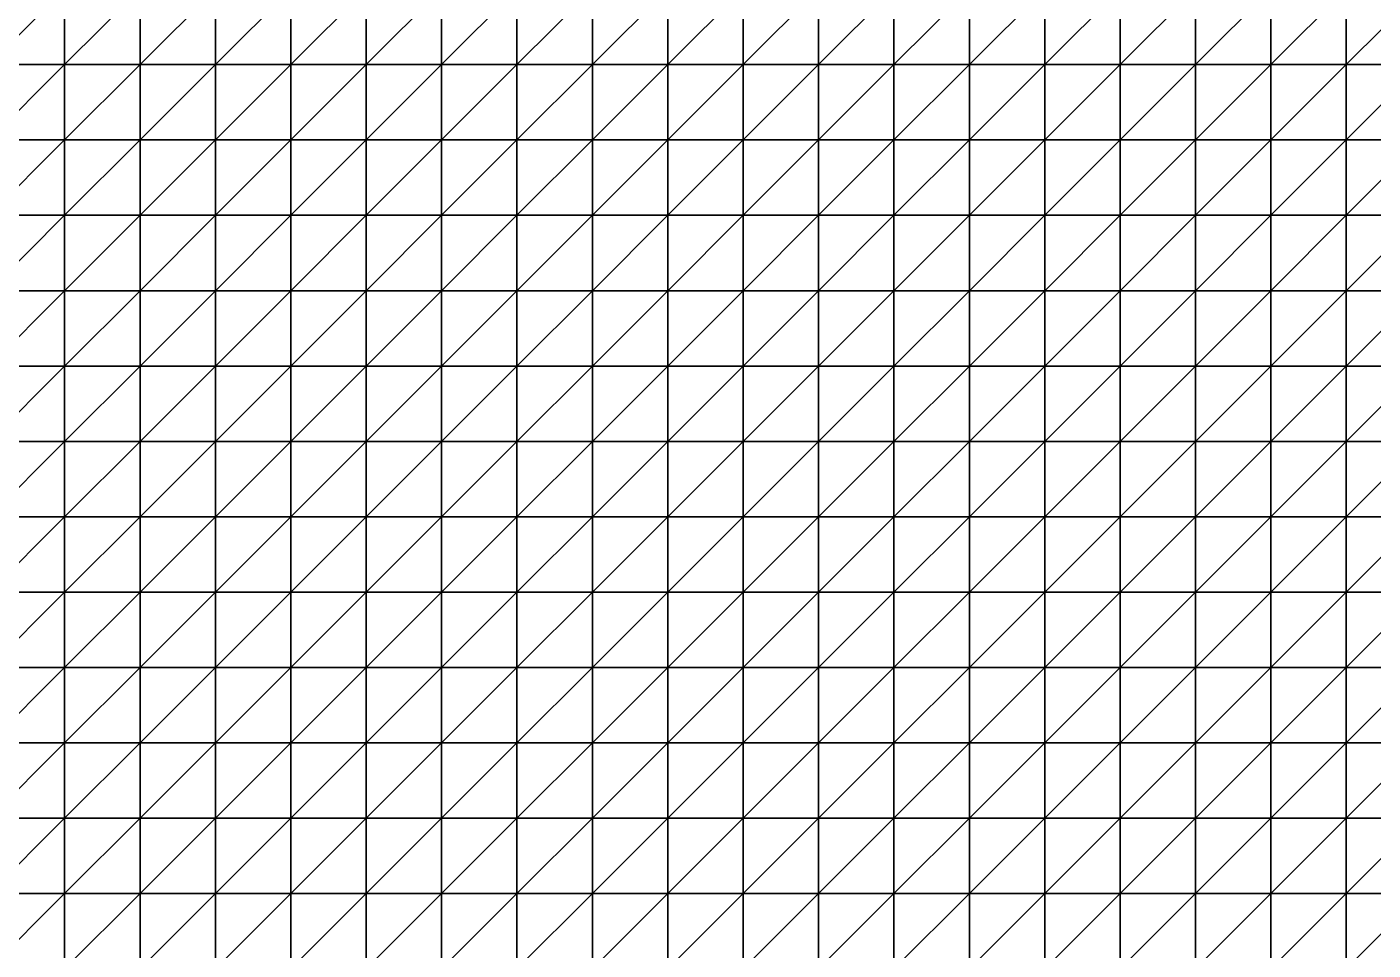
# Model space of a CAD drawing. Extents: x 504700 to 505400, y 9011750 to 9012250.
# Drawn here: x 505045 to 505223.5, y 9011872.5 to 9011995 of the extents above; entities that cross this region are included whole.
import ezdxf

# ---------------------------------------------------------------- set-up
doc = ezdxf.new("R2010")
doc.units = 0

msp = doc.modelspace()

# ---------------------------------------------------------------- linework, layer by layer
at = {"layer": 'PIT_FASE2'}
for points in [[(505040, 9011990, 180), (505050, 9011990, 180), (505050, 9012000, 180)], [(505040, 9011990, 180), (505050, 9012000, 180), (505040, 9012000, 180)], [(505050, 9011990, 180), (505060, 9011990, 180), (505060, 9012000, 180)], [(505050, 9011990, 180), (505060, 9012000, 180), (505050, 9012000, 180)], [(505060, 9011990, 180), (505070, 9011990, 180), (505070, 9012000, 180)], [(505060, 9011990, 180), (505070, 9012000, 180), (505060, 9012000, 180)], [(505070, 9011990, 180), (505080, 9011990, 180), (505080, 9012000, 180)], [(505070, 9011990, 180), (505080, 9012000, 180), (505070, 9012000, 180)], [(505080, 9011990, 180), (505090, 9011990, 180), (505090, 9012000, 180)], [(505080, 9011990, 180), (505090, 9012000, 180), (505080, 9012000, 180)], [(505090, 9011990, 180), (505100, 9011990, 180), (505100, 9012000, 180)], [(505090, 9011990, 180), (505100, 9012000, 180), (505090, 9012000, 180)], [(505100, 9011990, 180), (505110, 9011990, 180), (505110, 9012000, 180)], [(505100, 9011990, 180), (505110, 9012000, 180), (505100, 9012000, 180)], [(505110, 9011990, 180), (505120, 9011990, 180), (505120, 9012000, 180)], [(505110, 9011990, 180), (505120, 9012000, 180), (505110, 9012000, 180)], [(505120, 9011990, 180), (505130, 9011990, 180), (505130, 9012000, 180)], [(505120, 9011990, 180), (505130, 9012000, 180), (505120, 9012000, 180)], [(505130, 9011990, 180), (505140, 9011990, 180.55), (505140, 9012000, 180)], [(505130, 9011990, 180), (505140, 9012000, 180), (505130, 9012000, 180)], [(505140, 9011990, 180.55), (505150, 9011990, 190.5), (505150, 9012000, 190)], [(505140, 9011990, 180.55), (505150, 9012000, 190), (505140, 9012000, 180)], [(505150, 9011990, 190.5), (505160, 9011990, 200.45), (505160, 9012000, 200)], [(505150, 9011990, 190.5), (505160, 9012000, 200), (505150, 9012000, 190)], [(505160, 9011990, 200.45), (505170, 9011990, 210.42), (505170, 9012000, 210)], [(505160, 9011990, 200.45), (505170, 9012000, 210), (505160, 9012000, 200)], [(505170, 9011990, 210.42), (505180, 9011990, 220.38), (505180, 9012000, 220)], [(505170, 9011990, 210.42), (505180, 9012000, 220), (505170, 9012000, 210)], [(505180, 9011990, 220.38), (505190, 9011990, 230.36), (505190, 9012000, 230)], [(505180, 9011990, 220.38), (505190, 9012000, 230), (505180, 9012000, 220)], [(505190, 9011990, 230.36), (505200, 9011990, 240.33), (505200, 9012000, 240)], [(505190, 9011990, 230.36), (505200, 9012000, 240), (505190, 9012000, 230)], [(505200, 9011990, 240.33), (505210, 9011990, 250.31), (505210, 9012000, 250)], [(505200, 9011990, 240.33), (505210, 9012000, 250), (505200, 9012000, 240)], [(505210, 9011990, 250.31), (505220, 9011990, 260.29), (505220, 9012000, 260)], [(505210, 9011990, 250.31), (505220, 9012000, 260), (505210, 9012000, 250)], [(505220, 9011990, 260.29), (505230, 9011990, 270.28), (505230, 9012000, 270)], [(505220, 9011990, 260.29), (505230, 9012000, 270), (505220, 9012000, 260)], [(505040, 9011980, 180), (505050, 9011980, 180), (505050, 9011990, 180)], [(505040, 9011980, 180), (505050, 9011990, 180), (505040, 9011990, 180)], [(505050, 9011980, 180), (505060, 9011980, 180), (505060, 9011990, 180)], [(505050, 9011980, 180), (505060, 9011990, 180), (505050, 9011990, 180)], [(505060, 9011980, 180), (505070, 9011980, 180), (505070, 9011990, 180)], [(505060, 9011980, 180), (505070, 9011990, 180), (505060, 9011990, 180)], [(505070, 9011980, 180), (505080, 9011980, 180), (505080, 9011990, 180)], [(505070, 9011980, 180), (505080, 9011990, 180), (505070, 9011990, 180)], [(505080, 9011980, 180), (505090, 9011980, 180), (505090, 9011990, 180)], [(505080, 9011980, 180), (505090, 9011990, 180), (505080, 9011990, 180)], [(505090, 9011980, 180), (505100, 9011980, 180), (505100, 9011990, 180)], [(505090, 9011980, 180), (505100, 9011990, 180), (505090, 9011990, 180)], [(505100, 9011980, 180), (505110, 9011980, 180), (505110, 9011990, 180)], [(505100, 9011980, 180), (505110, 9011990, 180), (505100, 9011990, 180)], [(505110, 9011980, 180), (505120, 9011980, 180), (505120, 9011990, 180)], [(505110, 9011980, 180), (505120, 9011990, 180), (505110, 9011990, 180)], [(505120, 9011980, 180), (505130, 9011980, 180), (505130, 9011990, 180)], [(505120, 9011980, 180), (505130, 9011990, 180), (505120, 9011990, 180)], [(505130, 9011980, 180), (505140, 9011980, 182.19), (505140, 9011990, 180.55)], [(505130, 9011980, 180), (505140, 9011990, 180.55), (505130, 9011990, 180)], [(505140, 9011980, 182.19), (505150, 9011980, 191.98), (505150, 9011990, 190.5)], [(505140, 9011980, 182.19), (505150, 9011990, 190.5), (505140, 9011990, 180.55)], [(505150, 9011980, 191.98), (505160, 9011980, 201.8), (505160, 9011990, 200.45)], [(505150, 9011980, 191.98), (505160, 9011990, 200.45), (505150, 9011990, 190.5)], [(505160, 9011980, 201.8), (505170, 9011980, 211.66), (505170, 9011990, 210.42)], [(505160, 9011980, 201.8), (505170, 9011990, 210.42), (505160, 9011990, 200.45)], [(505170, 9011980, 211.66), (505180, 9011980, 221.53), (505180, 9011990, 220.38)], [(505170, 9011980, 211.66), (505180, 9011990, 220.38), (505170, 9011990, 210.42)], [(505180, 9011980, 221.53), (505190, 9011980, 231.42), (505190, 9011990, 230.36)], [(505180, 9011980, 221.53), (505190, 9011990, 230.36), (505180, 9011990, 220.38)], [(505190, 9011980, 231.42), (505200, 9011980, 241.33), (505200, 9011990, 240.33)], [(505190, 9011980, 231.42), (505200, 9011990, 240.33), (505190, 9011990, 230.36)], [(505200, 9011980, 241.33), (505210, 9011980, 251.25), (505210, 9011990, 250.31)], [(505200, 9011980, 241.33), (505210, 9011990, 250.31), (505200, 9011990, 240.33)], [(505210, 9011980, 251.25), (505220, 9011980, 261.17), (505220, 9011990, 260.29)], [(505210, 9011980, 251.25), (505220, 9011990, 260.29), (505210, 9011990, 250.31)], [(505220, 9011980, 261.17), (505230, 9011980, 271.11), (505230, 9011990, 270.28)], [(505220, 9011980, 261.17), (505230, 9011990, 270.28), (505220, 9011990, 260.29)], [(505040, 9011970, 180), (505050, 9011970, 180), (505050, 9011980, 180)], [(505040, 9011970, 180), (505050, 9011980, 180), (505040, 9011980, 180)], [(505050, 9011970, 180), (505060, 9011970, 180), (505060, 9011980, 180)], [(505050, 9011970, 180), (505060, 9011980, 180), (505050, 9011980, 180)], [(505060, 9011970, 180), (505070, 9011970, 180), (505070, 9011980, 180)], [(505060, 9011970, 180), (505070, 9011980, 180), (505060, 9011980, 180)], [(505070, 9011970, 180), (505080, 9011970, 180), (505080, 9011980, 180)], [(505070, 9011970, 180), (505080, 9011980, 180), (505070, 9011980, 180)], [(505080, 9011970, 180), (505090, 9011970, 180), (505090, 9011980, 180)], [(505080, 9011970, 180), (505090, 9011980, 180), (505080, 9011980, 180)], [(505090, 9011970, 180), (505100, 9011970, 180), (505100, 9011980, 180)], [(505090, 9011970, 180), (505100, 9011980, 180), (505090, 9011980, 180)], [(505100, 9011970, 180), (505110, 9011970, 180), (505110, 9011980, 180)], [(505100, 9011970, 180), (505110, 9011980, 180), (505100, 9011980, 180)], [(505110, 9011970, 180), (505120, 9011970, 180), (505120, 9011980, 180)], [(505110, 9011970, 180), (505120, 9011980, 180), (505110, 9011980, 180)], [(505120, 9011970, 180), (505130, 9011970, 180), (505130, 9011980, 180)], [(505120, 9011970, 180), (505130, 9011980, 180), (505120, 9011980, 180)], [(505130, 9011970, 180), (505140, 9011970, 184.87), (505140, 9011980, 182.19)], [(505130, 9011970, 180), (505140, 9011980, 182.19), (505130, 9011980, 180)], [(505140, 9011970, 184.87), (505150, 9011970, 194.4), (505150, 9011980, 191.98)], [(505140, 9011970, 184.87), (505150, 9011980, 191.98), (505140, 9011980, 182.19)], [(505150, 9011970, 194.4), (505160, 9011970, 204.02), (505160, 9011980, 201.8)], [(505150, 9011970, 194.4), (505160, 9011980, 201.8), (505150, 9011980, 191.98)], [(505160, 9011970, 204.02), (505170, 9011970, 213.69), (505170, 9011980, 211.66)], [(505160, 9011970, 204.02), (505170, 9011980, 211.66), (505160, 9011980, 201.8)], [(505170, 9011970, 213.69), (505180, 9011970, 223.42), (505180, 9011980, 221.53)], [(505170, 9011970, 213.69), (505180, 9011980, 221.53), (505170, 9011980, 211.66)], [(505180, 9011970, 223.42), (505190, 9011970, 233.18), (505190, 9011980, 231.42)], [(505180, 9011970, 223.42), (505190, 9011980, 231.42), (505180, 9011980, 221.53)], [(505190, 9011970, 233.18), (505200, 9011970, 242.97), (505200, 9011980, 241.33)], [(505190, 9011970, 233.18), (505200, 9011980, 241.33), (505190, 9011980, 231.42)], [(505200, 9011970, 242.97), (505210, 9011970, 252.79), (505210, 9011980, 251.25)], [(505200, 9011970, 242.97), (505210, 9011980, 251.25), (505200, 9011980, 241.33)], [(505210, 9011970, 252.79), (505220, 9011970, 262.63), (505220, 9011980, 261.17)], [(505210, 9011970, 252.79), (505220, 9011980, 261.17), (505210, 9011980, 251.25)], [(505220, 9011970, 262.63), (505230, 9011970, 272.48), (505230, 9011980, 271.11)], [(505220, 9011970, 262.63), (505230, 9011980, 271.11), (505220, 9011980, 261.17)], [(505040, 9011960, 180), (505050, 9011960, 180), (505050, 9011970, 180)], [(505040, 9011960, 180), (505050, 9011970, 180), (505040, 9011970, 180)], [(505050, 9011960, 180), (505060, 9011960, 180), (505060, 9011970, 180)], [(505050, 9011960, 180), (505060, 9011970, 180), (505050, 9011970, 180)], [(505060, 9011960, 180), (505070, 9011960, 180), (505070, 9011970, 180)], [(505060, 9011960, 180), (505070, 9011970, 180), (505060, 9011970, 180)], [(505070, 9011960, 180), (505080, 9011960, 180), (505080, 9011970, 180)], [(505070, 9011960, 180), (505080, 9011970, 180), (505070, 9011970, 180)], [(505080, 9011960, 180), (505090, 9011960, 180), (505090, 9011970, 180)], [(505080, 9011960, 180), (505090, 9011970, 180), (505080, 9011970, 180)], [(505090, 9011960, 180), (505100, 9011960, 180), (505100, 9011970, 180)], [(505090, 9011960, 180), (505100, 9011970, 180), (505090, 9011970, 180)], [(505100, 9011960, 180), (505110, 9011960, 180), (505110, 9011970, 180)], [(505100, 9011960, 180), (505110, 9011970, 180), (505100, 9011970, 180)], [(505110, 9011960, 180), (505120, 9011960, 180), (505120, 9011970, 180)], [(505110, 9011960, 180), (505120, 9011970, 180), (505110, 9011970, 180)], [(505120, 9011960, 180), (505130, 9011960, 180), (505130, 9011970, 180)], [(505120, 9011960, 180), (505130, 9011970, 180), (505120, 9011970, 180)], [(505130, 9011960, 180), (505140, 9011960, 188.49), (505140, 9011970, 184.87)], [(505130, 9011960, 180), (505140, 9011970, 184.87), (505130, 9011970, 180)], [(505140, 9011960, 188.49), (505150, 9011960, 197.7), (505150, 9011970, 194.4)], [(505140, 9011960, 188.49), (505150, 9011970, 194.4), (505140, 9011970, 184.87)], [(505150, 9011960, 197.7), (505160, 9011960, 207.05), (505160, 9011970, 204.02)], [(505150, 9011960, 197.7), (505160, 9011970, 204.02), (505150, 9011970, 194.4)], [(505160, 9011960, 207.05), (505170, 9011960, 216.49), (505170, 9011970, 213.69)], [(505160, 9011960, 207.05), (505170, 9011970, 213.69), (505160, 9011970, 204.02)], [(505170, 9011960, 216.49), (505180, 9011960, 226.01), (505180, 9011970, 223.42)], [(505170, 9011960, 216.49), (505180, 9011970, 223.42), (505170, 9011970, 213.69)], [(505180, 9011960, 226.01), (505190, 9011960, 235.6), (505190, 9011970, 233.18)], [(505180, 9011960, 226.01), (505190, 9011970, 233.18), (505180, 9011970, 223.42)], [(505190, 9011960, 235.6), (505200, 9011960, 245.24), (505200, 9011970, 242.97)], [(505190, 9011960, 235.6), (505200, 9011970, 242.97), (505190, 9011970, 233.18)], [(505200, 9011960, 245.24), (505210, 9011960, 254.92), (505210, 9011970, 252.79)], [(505200, 9011960, 245.24), (505210, 9011970, 252.79), (505200, 9011970, 242.97)], [(505210, 9011960, 254.92), (505220, 9011960, 264.64), (505220, 9011970, 262.63)], [(505210, 9011960, 254.92), (505220, 9011970, 262.63), (505210, 9011970, 252.79)], [(505220, 9011960, 264.64), (505230, 9011960, 274.39), (505230, 9011970, 272.48)], [(505220, 9011960, 264.64), (505230, 9011970, 272.48), (505220, 9011970, 262.63)], [(505040, 9011950, 180), (505050, 9011950, 180), (505050, 9011960, 180)], [(505040, 9011950, 180), (505050, 9011960, 180), (505040, 9011960, 180)], [(505050, 9011950, 180), (505060, 9011950, 180), (505060, 9011960, 180)], [(505050, 9011950, 180), (505060, 9011960, 180), (505050, 9011960, 180)], [(505060, 9011950, 180), (505070, 9011950, 180), (505070, 9011960, 180)], [(505060, 9011950, 180), (505070, 9011960, 180), (505060, 9011960, 180)], [(505070, 9011950, 180), (505080, 9011950, 180), (505080, 9011960, 180)], [(505070, 9011950, 180), (505080, 9011960, 180), (505070, 9011960, 180)], [(505080, 9011950, 180), (505090, 9011950, 180), (505090, 9011960, 180)], [(505080, 9011950, 180), (505090, 9011960, 180), (505080, 9011960, 180)], [(505090, 9011950, 180), (505100, 9011950, 180), (505100, 9011960, 180)], [(505090, 9011950, 180), (505100, 9011960, 180), (505090, 9011960, 180)], [(505100, 9011950, 180), (505110, 9011950, 180), (505110, 9011960, 180)], [(505100, 9011950, 180), (505110, 9011960, 180), (505100, 9011960, 180)], [(505110, 9011950, 180), (505120, 9011950, 180), (505120, 9011960, 180)], [(505110, 9011950, 180), (505120, 9011960, 180), (505110, 9011960, 180)], [(505120, 9011950, 180), (505130, 9011950, 184.34), (505130, 9011960, 180)], [(505120, 9011950, 180), (505130, 9011960, 180), (505120, 9011960, 180)], [(505130, 9011950, 184.34), (505140, 9011950, 192.96), (505140, 9011960, 188.49)], [(505130, 9011950, 184.34), (505140, 9011960, 188.49), (505130, 9011960, 180)], [(505140, 9011950, 192.96), (505150, 9011950, 201.8), (505150, 9011960, 197.7)], [(505140, 9011950, 192.96), (505150, 9011960, 197.7), (505140, 9011960, 188.49)], [(505150, 9011950, 201.8), (505160, 9011950, 210.83), (505160, 9011960, 207.05)], [(505150, 9011950, 201.8), (505160, 9011960, 207.05), (505150, 9011960, 197.7)], [(505160, 9011950, 210.83), (505170, 9011950, 220), (505170, 9011960, 216.49)], [(505160, 9011950, 210.83), (505170, 9011960, 216.49), (505160, 9011960, 207.05)], [(505170, 9011950, 220), (505180, 9011950, 229.28), (505180, 9011960, 226.01)], [(505170, 9011950, 220), (505180, 9011960, 226.01), (505170, 9011960, 216.49)], [(505180, 9011950, 229.28), (505190, 9011950, 238.66), (505190, 9011960, 235.6)], [(505180, 9011950, 229.28), (505190, 9011960, 235.6), (505180, 9011960, 226.01)], [(505190, 9011950, 238.66), (505200, 9011950, 248.11), (505200, 9011960, 245.24)], [(505190, 9011950, 238.66), (505200, 9011960, 245.24), (505190, 9011960, 235.6)], [(505200, 9011950, 248.11), (505210, 9011950, 257.63), (505210, 9011960, 254.92)], [(505200, 9011950, 248.11), (505210, 9011960, 254.92), (505200, 9011960, 245.24)], [(505210, 9011950, 257.63), (505220, 9011950, 267.2), (505220, 9011960, 264.64)], [(505210, 9011950, 257.63), (505220, 9011960, 264.64), (505210, 9011960, 254.92)], [(505220, 9011950, 267.2), (505230, 9011950, 276.81), (505230, 9011960, 274.39)], [(505220, 9011950, 267.2), (505230, 9011960, 274.39), (505220, 9011960, 264.64)], [(505040, 9011940, 180), (505050, 9011940, 180), (505050, 9011950, 180)], [(505040, 9011940, 180), (505050, 9011950, 180), (505040, 9011950, 180)], [(505050, 9011940, 180), (505060, 9011940, 180), (505060, 9011950, 180)], [(505050, 9011940, 180), (505060, 9011950, 180), (505050, 9011950, 180)], [(505060, 9011940, 180), (505070, 9011940, 180), (505070, 9011950, 180)], [(505060, 9011940, 180), (505070, 9011950, 180), (505060, 9011950, 180)], [(505070, 9011940, 180), (505080, 9011940, 180), (505080, 9011950, 180)], [(505070, 9011940, 180), (505080, 9011950, 180), (505070, 9011950, 180)], [(505080, 9011940, 180), (505090, 9011940, 180), (505090, 9011950, 180)], [(505080, 9011940, 180), (505090, 9011950, 180), (505080, 9011950, 180)], [(505090, 9011940, 180), (505100, 9011940, 180), (505100, 9011950, 180)], [(505090, 9011940, 180), (505100, 9011950, 180), (505090, 9011950, 180)], [(505100, 9011940, 180), (505110, 9011940, 180), (505110, 9011950, 180)], [(505100, 9011940, 180), (505110, 9011950, 180), (505100, 9011950, 180)], [(505110, 9011940, 180), (505120, 9011940, 182.19), (505120, 9011950, 180)], [(505110, 9011940, 180), (505120, 9011950, 180), (505110, 9011950, 180)], [(505120, 9011940, 182.19), (505130, 9011940, 190), (505130, 9011950, 184.34)], [(505120, 9011940, 182.19), (505130, 9011950, 184.34), (505120, 9011950, 180)], [(505130, 9011940, 190), (505140, 9011940, 198.17), (505140, 9011950, 192.96)], [(505130, 9011940, 190), (505140, 9011950, 192.96), (505130, 9011950, 184.34)], [(505140, 9011940, 198.17), (505150, 9011940, 206.62), (505150, 9011950, 201.8)], [(505140, 9011940, 198.17), (505150, 9011950, 201.8), (505140, 9011950, 192.96)], [(505150, 9011940, 206.62), (505160, 9011940, 215.3), (505160, 9011950, 210.83)], [(505150, 9011940, 206.62), (505160, 9011950, 210.83), (505150, 9011950, 201.8)], [(505160, 9011940, 215.3), (505170, 9011940, 224.16), (505170, 9011950, 220)], [(505160, 9011940, 215.3), (505170, 9011950, 220), (505160, 9011950, 210.83)], [(505170, 9011940, 224.16), (505180, 9011940, 233.18), (505180, 9011950, 229.28)], [(505170, 9011940, 224.16), (505180, 9011950, 229.28), (505170, 9011950, 220)], [(505180, 9011940, 233.18), (505190, 9011940, 242.31), (505190, 9011950, 238.66)], [(505180, 9011940, 233.18), (505190, 9011950, 238.66), (505180, 9011950, 229.28)], [(505190, 9011940, 242.31), (505200, 9011940, 251.56), (505200, 9011950, 248.11)], [(505190, 9011940, 242.31), (505200, 9011950, 248.11), (505190, 9011950, 238.66)], [(505200, 9011940, 251.56), (505210, 9011940, 260.88), (505210, 9011950, 257.63)], [(505200, 9011940, 251.56), (505210, 9011950, 257.63), (505200, 9011950, 248.11)], [(505210, 9011940, 260.88), (505220, 9011940, 270.28), (505220, 9011950, 267.2)], [(505210, 9011940, 260.88), (505220, 9011950, 267.2), (505210, 9011950, 257.63)], [(505220, 9011940, 270.28), (505230, 9011940, 279.74), (505230, 9011950, 276.81)], [(505220, 9011940, 270.28), (505230, 9011950, 276.81), (505220, 9011950, 267.2)], [(505040, 9011930, 180), (505050, 9011930, 180), (505050, 9011940, 180)], [(505040, 9011930, 180), (505050, 9011940, 180), (505040, 9011940, 180)], [(505050, 9011930, 180), (505060, 9011930, 180), (505060, 9011940, 180)], [(505050, 9011930, 180), (505060, 9011940, 180), (505050, 9011940, 180)], [(505060, 9011930, 180), (505070, 9011930, 180), (505070, 9011940, 180)], [(505060, 9011930, 180), (505070, 9011940, 180), (505060, 9011940, 180)], [(505070, 9011930, 180), (505080, 9011930, 180), (505080, 9011940, 180)], [(505070, 9011930, 180), (505080, 9011940, 180), (505070, 9011940, 180)], [(505080, 9011930, 180), (505090, 9011930, 180), (505090, 9011940, 180)], [(505080, 9011930, 180), (505090, 9011940, 180), (505080, 9011940, 180)], [(505090, 9011930, 180), (505100, 9011930, 180), (505100, 9011940, 180)], [(505090, 9011930, 180), (505100, 9011940, 180), (505090, 9011940, 180)], [(505100, 9011930, 180), (505110, 9011930, 182.19), (505110, 9011940, 180)], [(505100, 9011930, 180), (505110, 9011940, 180), (505100, 9011940, 180)], [(505110, 9011930, 182.19), (505120, 9011930, 189), (505120, 9011940, 182.19)], [(505110, 9011930, 182.19), (505120, 9011940, 182.19), (505110, 9011940, 180)], [(505120, 9011930, 189), (505130, 9011930, 196.3), (505130, 9011940, 190)], [(505120, 9011930, 189), (505130, 9011940, 190), (505120, 9011940, 182.19)], [(505130, 9011930, 196.3), (505140, 9011930, 204.02), (505140, 9011940, 198.17)], [(505130, 9011930, 196.3), (505140, 9011940, 198.17), (505130, 9011940, 190)], [(505140, 9011930, 204.02), (505150, 9011930, 212.07), (505150, 9011940, 206.62)], [(505140, 9011930, 204.02), (505150, 9011940, 206.62), (505140, 9011940, 198.17)], [(505150, 9011930, 212.07), (505160, 9011930, 220.38), (505160, 9011940, 215.3)], [(505150, 9011930, 212.07), (505160, 9011940, 215.3), (505150, 9011940, 206.62)], [(505160, 9011930, 220.38), (505170, 9011930, 228.92), (505170, 9011940, 224.16)], [(505160, 9011930, 220.38), (505170, 9011940, 224.16), (505160, 9011940, 215.3)], [(505170, 9011930, 228.92), (505180, 9011930, 237.65), (505180, 9011940, 233.18)], [(505170, 9011930, 228.92), (505180, 9011940, 233.18), (505170, 9011940, 224.16)], [(505180, 9011930, 237.65), (505190, 9011930, 246.53), (505190, 9011940, 242.31)], [(505180, 9011930, 237.65), (505190, 9011940, 242.31), (505180, 9011940, 233.18)], [(505190, 9011930, 246.53), (505200, 9011930, 255.53), (505200, 9011940, 251.56)], [(505190, 9011930, 246.53), (505200, 9011940, 251.56), (505190, 9011940, 242.31)], [(505200, 9011930, 255.53), (505210, 9011930, 264.64), (505210, 9011940, 260.88)], [(505200, 9011930, 255.53), (505210, 9011940, 260.88), (505200, 9011940, 251.56)], [(505210, 9011930, 264.64), (505220, 9011930, 273.85), (505220, 9011940, 270.28)], [(505210, 9011930, 264.64), (505220, 9011940, 270.28), (505210, 9011940, 260.88)], [(505220, 9011930, 273.85), (505230, 9011930, 283.13), (505230, 9011940, 279.74)], [(505220, 9011930, 273.85), (505230, 9011940, 279.74), (505220, 9011940, 270.28)], [(505040, 9011920, 180), (505050, 9011920, 180), (505050, 9011930, 180)], [(505040, 9011920, 180), (505050, 9011930, 180), (505040, 9011930, 180)], [(505050, 9011920, 180), (505060, 9011920, 180), (505060, 9011930, 180)], [(505050, 9011920, 180), (505060, 9011930, 180), (505050, 9011930, 180)], [(505060, 9011920, 180), (505070, 9011920, 180), (505070, 9011930, 180)], [(505060, 9011920, 180), (505070, 9011930, 180), (505060, 9011930, 180)], [(505070, 9011920, 180), (505080, 9011920, 180), (505080, 9011930, 180)], [(505070, 9011920, 180), (505080, 9011930, 180), (505070, 9011930, 180)], [(505080, 9011920, 180), (505090, 9011920, 180), (505090, 9011930, 180)], [(505080, 9011920, 180), (505090, 9011930, 180), (505080, 9011930, 180)], [(505090, 9011920, 180), (505100, 9011920, 184.34), (505100, 9011930, 180)], [(505090, 9011920, 180), (505100, 9011930, 180), (505090, 9011930, 180)], [(505100, 9011920, 184.34), (505110, 9011920, 190), (505110, 9011930, 182.19)], [(505100, 9011920, 184.34), (505110, 9011930, 182.19), (505100, 9011930, 180)], [(505110, 9011920, 190), (505120, 9011920, 196.3), (505120, 9011930, 189)], [(505110, 9011920, 190), (505120, 9011930, 189), (505110, 9011930, 182.19)], [(505120, 9011920, 196.3), (505130, 9011920, 203.14), (505130, 9011930, 196.3)], [(505120, 9011920, 196.3), (505130, 9011930, 196.3), (505120, 9011930, 189)], [(505130, 9011920, 203.14), (505140, 9011920, 210.42), (505140, 9011930, 204.02)], [(505130, 9011920, 203.14), (505140, 9011930, 204.02), (505130, 9011930, 196.3)], [(505140, 9011920, 210.42), (505150, 9011920, 218.06), (505150, 9011930, 212.07)], [(505140, 9011920, 210.42), (505150, 9011930, 212.07), (505140, 9011930, 204.02)], [(505150, 9011920, 218.06), (505160, 9011920, 226.01), (505160, 9011930, 220.38)], [(505150, 9011920, 218.06), (505160, 9011930, 220.38), (505150, 9011930, 212.07)], [(505160, 9011920, 226.01), (505170, 9011920, 234.22), (505170, 9011930, 228.92)], [(505160, 9011920, 226.01), (505170, 9011930, 228.92), (505160, 9011930, 220.38)], [(505170, 9011920, 234.22), (505180, 9011920, 242.64), (505180, 9011930, 237.65)], [(505170, 9011920, 234.22), (505180, 9011930, 237.65), (505170, 9011930, 228.92)], [(505180, 9011920, 242.64), (505190, 9011920, 251.25), (505190, 9011930, 246.53)], [(505180, 9011920, 242.64), (505190, 9011930, 246.53), (505180, 9011930, 237.65)], [(505190, 9011920, 251.25), (505200, 9011920, 260), (505200, 9011930, 255.53)], [(505190, 9011920, 251.25), (505200, 9011930, 255.53), (505190, 9011930, 246.53)], [(505200, 9011920, 260), (505210, 9011920, 268.88), (505210, 9011930, 264.64)], [(505200, 9011920, 260), (505210, 9011930, 264.64), (505200, 9011930, 255.53)], [(505210, 9011920, 268.88), (505220, 9011920, 277.88), (505220, 9011930, 273.85)], [(505210, 9011920, 268.88), (505220, 9011930, 273.85), (505210, 9011930, 264.64)], [(505220, 9011920, 277.88), (505230, 9011920, 286.98), (505230, 9011930, 283.13)], [(505220, 9011920, 277.88), (505230, 9011930, 283.13), (505220, 9011930, 273.85)], [(505040, 9011910, 180.55), (505050, 9011910, 180), (505050, 9011920, 180)], [(505040, 9011910, 180.55), (505050, 9011920, 180), (505040, 9011920, 180)], [(505050, 9011910, 180), (505060, 9011910, 180.55), (505060, 9011920, 180)], [(505050, 9011910, 180), (505060, 9011920, 180), (505050, 9011920, 180)], [(505060, 9011910, 180.55), (505070, 9011910, 182.19), (505070, 9011920, 180)], [(505060, 9011910, 180.55), (505070, 9011920, 180), (505060, 9011920, 180)], [(505070, 9011910, 182.19), (505080, 9011910, 184.87), (505080, 9011920, 180)], [(505070, 9011910, 182.19), (505080, 9011920, 180), (505070, 9011920, 180)], [(505080, 9011910, 184.87), (505090, 9011910, 188.49), (505090, 9011920, 180)], [(505080, 9011910, 184.87), (505090, 9011920, 180), (505080, 9011920, 180)], [(505090, 9011910, 188.49), (505100, 9011910, 192.96), (505100, 9011920, 184.34)], [(505090, 9011910, 188.49), (505100, 9011920, 184.34), (505090, 9011920, 180)], [(505100, 9011910, 192.96), (505110, 9011910, 198.17), (505110, 9011920, 190)], [(505100, 9011910, 192.96), (505110, 9011920, 190), (505100, 9011920, 184.34)], [(505110, 9011910, 198.17), (505120, 9011910, 204.02), (505120, 9011920, 196.3)], [(505110, 9011910, 198.17), (505120, 9011920, 196.3), (505110, 9011920, 190)], [(505120, 9011910, 204.02), (505130, 9011910, 210.42), (505130, 9011920, 203.14)], [(505120, 9011910, 204.02), (505130, 9011920, 203.14), (505120, 9011920, 196.3)], [(505130, 9011910, 210.42), (505140, 9011910, 217.28), (505140, 9011920, 210.42)], [(505130, 9011910, 210.42), (505140, 9011920, 210.42), (505130, 9011920, 203.14)], [(505140, 9011910, 217.28), (505150, 9011910, 224.54), (505150, 9011920, 218.06)], [(505140, 9011910, 217.28), (505150, 9011920, 218.06), (505140, 9011920, 210.42)], [(505150, 9011910, 224.54), (505160, 9011910, 232.13), (505160, 9011920, 226.01)], [(505150, 9011910, 224.54), (505160, 9011920, 226.01), (505150, 9011920, 218.06)], [(505160, 9011910, 232.13), (505170, 9011910, 240), (505170, 9011920, 234.22)], [(505160, 9011910, 232.13), (505170, 9011920, 234.22), (505160, 9011920, 226.01)], [(505170, 9011910, 240), (505180, 9011910, 248.11), (505180, 9011920, 242.64)], [(505170, 9011910, 240), (505180, 9011920, 242.64), (505170, 9011920, 234.22)], [(505180, 9011910, 248.11), (505190, 9011910, 256.43), (505190, 9011920, 251.25)], [(505180, 9011910, 248.11), (505190, 9011920, 251.25), (505180, 9011920, 242.64)], [(505190, 9011910, 256.43), (505200, 9011910, 264.93), (505200, 9011920, 260)], [(505190, 9011910, 256.43), (505200, 9011920, 260), (505190, 9011920, 251.25)], [(505200, 9011910, 264.93), (505210, 9011910, 273.58), (505210, 9011920, 268.88)], [(505200, 9011910, 264.93), (505210, 9011920, 268.88), (505200, 9011920, 260)], [(505210, 9011910, 273.58), (505220, 9011910, 282.35), (505220, 9011920, 277.88)], [(505210, 9011910, 273.58), (505220, 9011920, 277.88), (505210, 9011920, 268.88)], [(505220, 9011910, 282.35), (505230, 9011910, 291.25), (505230, 9011920, 286.98)], [(505220, 9011910, 282.35), (505230, 9011920, 286.98), (505220, 9011920, 277.88)], [(505040, 9011900, 190.5), (505050, 9011900, 190), (505050, 9011910, 180)], [(505040, 9011900, 190.5), (505050, 9011910, 180), (505040, 9011910, 180.55)], [(505050, 9011900, 190), (505060, 9011900, 190.5), (505060, 9011910, 180.55)], [(505050, 9011900, 190), (505060, 9011910, 180.55), (505050, 9011910, 180)], [(505060, 9011900, 190.5), (505070, 9011900, 191.98), (505070, 9011910, 182.19)], [(505060, 9011900, 190.5), (505070, 9011910, 182.19), (505060, 9011910, 180.55)], [(505070, 9011900, 191.98), (505080, 9011900, 194.4), (505080, 9011910, 184.87)], [(505070, 9011900, 191.98), (505080, 9011910, 184.87), (505070, 9011910, 182.19)], [(505080, 9011900, 194.4), (505090, 9011900, 197.7), (505090, 9011910, 188.49)], [(505080, 9011900, 194.4), (505090, 9011910, 188.49), (505080, 9011910, 184.87)], [(505090, 9011900, 197.7), (505100, 9011900, 201.8), (505100, 9011910, 192.96)], [(505090, 9011900, 197.7), (505100, 9011910, 192.96), (505090, 9011910, 188.49)], [(505100, 9011900, 201.8), (505110, 9011900, 206.62), (505110, 9011910, 198.17)], [(505100, 9011900, 201.8), (505110, 9011910, 198.17), (505100, 9011910, 192.96)], [(505110, 9011900, 206.62), (505120, 9011900, 212.07), (505120, 9011910, 204.02)], [(505110, 9011900, 206.62), (505120, 9011910, 204.02), (505110, 9011910, 198.17)], [(505120, 9011900, 212.07), (505130, 9011900, 218.06), (505130, 9011910, 210.42)], [(505120, 9011900, 212.07), (505130, 9011910, 210.42), (505120, 9011910, 204.02)], [(505130, 9011900, 218.06), (505140, 9011900, 224.54), (505140, 9011910, 217.28)], [(505130, 9011900, 218.06), (505140, 9011910, 217.28), (505130, 9011910, 210.42)], [(505140, 9011900, 224.54), (505150, 9011900, 231.42), (505150, 9011910, 224.54)], [(505140, 9011900, 224.54), (505150, 9011910, 224.54), (505140, 9011910, 217.28)], [(505150, 9011900, 231.42), (505160, 9011900, 238.66), (505160, 9011910, 232.13)], [(505150, 9011900, 231.42), (505160, 9011910, 232.13), (505150, 9011910, 224.54)], [(505160, 9011900, 238.66), (505170, 9011900, 246.21), (505170, 9011910, 240)], [(505160, 9011900, 238.66), (505170, 9011910, 240), (505160, 9011910, 232.13)], [(505170, 9011900, 246.21), (505180, 9011900, 254.01), (505180, 9011910, 248.11)], [(505170, 9011900, 246.21), (505180, 9011910, 248.11), (505170, 9011910, 240)], [(505180, 9011900, 254.01), (505190, 9011900, 262.05), (505190, 9011910, 256.43)], [(505180, 9011900, 254.01), (505190, 9011910, 256.43), (505180, 9011910, 248.11)], [(505190, 9011900, 262.05), (505200, 9011900, 270.28), (505200, 9011910, 264.93)], [(505190, 9011900, 262.05), (505200, 9011910, 264.93), (505190, 9011910, 256.43)], [(505200, 9011900, 270.28), (505210, 9011900, 278.68), (505210, 9011910, 273.58)], [(505200, 9011900, 270.28), (505210, 9011910, 273.58), (505200, 9011910, 264.93)], [(505210, 9011900, 278.68), (505220, 9011900, 287.23), (505220, 9011910, 282.35)], [(505210, 9011900, 278.68), (505220, 9011910, 282.35), (505210, 9011910, 273.58)], [(505220, 9011900, 287.23), (505230, 9011900, 295.91), (505230, 9011910, 291.25)], [(505220, 9011900, 287.23), (505230, 9011910, 291.25), (505220, 9011910, 282.35)], [(505040, 9011890, 200.45), (505050, 9011890, 200), (505050, 9011900, 190)], [(505040, 9011890, 200.45), (505050, 9011900, 190), (505040, 9011900, 190.5)], [(505050, 9011890, 200), (505060, 9011890, 200.45), (505060, 9011900, 190.5)], [(505050, 9011890, 200), (505060, 9011900, 190.5), (505050, 9011900, 190)], [(505060, 9011890, 200.45), (505070, 9011890, 201.8), (505070, 9011900, 191.98)], [(505060, 9011890, 200.45), (505070, 9011900, 191.98), (505060, 9011900, 190.5)], [(505070, 9011890, 201.8), (505080, 9011890, 204.02), (505080, 9011900, 194.4)], [(505070, 9011890, 201.8), (505080, 9011900, 194.4), (505070, 9011900, 191.98)], [(505080, 9011890, 204.02), (505090, 9011890, 207.05), (505090, 9011900, 197.7)], [(505080, 9011890, 204.02), (505090, 9011900, 197.7), (505080, 9011900, 194.4)], [(505090, 9011890, 207.05), (505100, 9011890, 210.83), (505100, 9011900, 201.8)], [(505090, 9011890, 207.05), (505100, 9011900, 201.8), (505090, 9011900, 197.7)], [(505100, 9011890, 210.83), (505110, 9011890, 215.3), (505110, 9011900, 206.62)], [(505100, 9011890, 210.83), (505110, 9011900, 206.62), (505100, 9011900, 201.8)], [(505110, 9011890, 215.3), (505120, 9011890, 220.38), (505120, 9011900, 212.07)], [(505110, 9011890, 215.3), (505120, 9011900, 212.07), (505110, 9011900, 206.62)], [(505120, 9011890, 220.38), (505130, 9011890, 226.01), (505130, 9011900, 218.06)], [(505120, 9011890, 220.38), (505130, 9011900, 218.06), (505120, 9011900, 212.07)], [(505130, 9011890, 226.01), (505140, 9011890, 232.13), (505140, 9011900, 224.54)], [(505130, 9011890, 226.01), (505140, 9011900, 224.54), (505130, 9011900, 218.06)], [(505140, 9011890, 232.13), (505150, 9011890, 238.66), (505150, 9011900, 231.42)], [(505140, 9011890, 232.13), (505150, 9011900, 231.42), (505140, 9011900, 224.54)], [(505150, 9011890, 238.66), (505160, 9011890, 245.56), (505160, 9011900, 238.66)], [(505150, 9011890, 238.66), (505160, 9011900, 238.66), (505150, 9011900, 231.42)], [(505160, 9011890, 245.56), (505170, 9011890, 252.79), (505170, 9011900, 246.21)], [(505160, 9011890, 245.56), (505170, 9011900, 246.21), (505160, 9011900, 238.66)], [(505170, 9011890, 252.79), (505180, 9011890, 260.29), (505180, 9011900, 254.01)], [(505170, 9011890, 252.79), (505180, 9011900, 254.01), (505170, 9011900, 246.21)], [(505180, 9011890, 260.29), (505190, 9011890, 268.05), (505190, 9011900, 262.05)], [(505180, 9011890, 260.29), (505190, 9011900, 262.05), (505180, 9011900, 254.01)], [(505190, 9011890, 268.05), (505200, 9011890, 276.01), (505200, 9011900, 270.28)], [(505190, 9011890, 268.05), (505200, 9011900, 270.28), (505190, 9011900, 262.05)], [(505200, 9011890, 276.01), (505210, 9011890, 284.17), (505210, 9011900, 278.68)], [(505200, 9011890, 276.01), (505210, 9011900, 278.68), (505200, 9011900, 270.28)], [(505210, 9011890, 284.17), (505220, 9011890, 292.49), (505220, 9011900, 287.23)], [(505210, 9011890, 284.17), (505220, 9011900, 287.23), (505210, 9011900, 278.68)], [(505220, 9011890, 292.49), (505230, 9011890, 300.95), (505230, 9011900, 295.91)], [(505220, 9011890, 292.49), (505230, 9011900, 295.91), (505220, 9011900, 287.23)], [(505040, 9011880, 210.42), (505050, 9011880, 210), (505050, 9011890, 200)], [(505040, 9011880, 210.42), (505050, 9011890, 200), (505040, 9011890, 200.45)], [(505050, 9011880, 210), (505060, 9011880, 210.42), (505060, 9011890, 200.45)], [(505050, 9011880, 210), (505060, 9011890, 200.45), (505050, 9011890, 200)], [(505060, 9011880, 210.42), (505070, 9011880, 211.66), (505070, 9011890, 201.8)], [(505060, 9011880, 210.42), (505070, 9011890, 201.8), (505060, 9011890, 200.45)], [(505070, 9011880, 211.66), (505080, 9011880, 213.69), (505080, 9011890, 204.02)], [(505070, 9011880, 211.66), (505080, 9011890, 204.02), (505070, 9011890, 201.8)], [(505080, 9011880, 213.69), (505090, 9011880, 216.49), (505090, 9011890, 207.05)], [(505080, 9011880, 213.69), (505090, 9011890, 207.05), (505080, 9011890, 204.02)], [(505090, 9011880, 216.49), (505100, 9011880, 220), (505100, 9011890, 210.83)], [(505090, 9011880, 216.49), (505100, 9011890, 210.83), (505090, 9011890, 207.05)], [(505100, 9011880, 220), (505110, 9011880, 224.16), (505110, 9011890, 215.3)], [(505100, 9011880, 220), (505110, 9011890, 215.3), (505100, 9011890, 210.83)], [(505110, 9011880, 224.16), (505120, 9011880, 228.92), (505120, 9011890, 220.38)], [(505110, 9011880, 224.16), (505120, 9011890, 220.38), (505110, 9011890, 215.3)], [(505120, 9011880, 228.92), (505130, 9011880, 234.22), (505130, 9011890, 226.01)], [(505120, 9011880, 228.92), (505130, 9011890, 226.01), (505120, 9011890, 220.38)], [(505130, 9011880, 234.22), (505140, 9011880, 240), (505140, 9011890, 232.13)], [(505130, 9011880, 234.22), (505140, 9011890, 232.13), (505130, 9011890, 226.01)], [(505140, 9011880, 240), (505150, 9011880, 246.21), (505150, 9011890, 238.66)], [(505140, 9011880, 240), (505150, 9011890, 238.66), (505140, 9011890, 232.13)], [(505150, 9011880, 246.21), (505160, 9011880, 252.79), (505160, 9011890, 245.56)], [(505150, 9011880, 246.21), (505160, 9011890, 245.56), (505150, 9011890, 238.66)], [(505160, 9011880, 252.79), (505170, 9011880, 259.71), (505170, 9011890, 252.79)], [(505160, 9011880, 252.79), (505170, 9011890, 252.79), (505160, 9011890, 245.56)], [(505170, 9011880, 259.71), (505180, 9011880, 266.92), (505180, 9011890, 260.29)], [(505170, 9011880, 259.71), (505180, 9011890, 260.29), (505170, 9011890, 252.79)], [(505180, 9011880, 266.92), (505190, 9011880, 274.39), (505190, 9011890, 268.05)], [(505180, 9011880, 266.92), (505190, 9011890, 268.05), (505180, 9011890, 260.29)], [(505190, 9011880, 274.39), (505200, 9011880, 282.09), (505200, 9011890, 276.01)], [(505190, 9011880, 274.39), (505200, 9011890, 276.01), (505190, 9011890, 268.05)], [(505200, 9011880, 282.09), (505210, 9011880, 290), (505210, 9011890, 284.17)], [(505200, 9011880, 282.09), (505210, 9011890, 284.17), (505200, 9011890, 276.01)], [(505210, 9011880, 290), (505220, 9011880, 298.09), (505220, 9011890, 292.49)], [(505210, 9011880, 290), (505220, 9011890, 292.49), (505210, 9011890, 284.17)], [(505220, 9011880, 298.09), (505230, 9011880, 306.33), (505230, 9011890, 300.95)], [(505220, 9011880, 298.09), (505230, 9011890, 300.95), (505220, 9011890, 292.49)], [(505040, 9011870, 220.38), (505050, 9011870, 220), (505050, 9011880, 210)], [(505040, 9011870, 220.38), (505050, 9011880, 210), (505040, 9011880, 210.42)], [(505050, 9011870, 220), (505060, 9011870, 220.38), (505060, 9011880, 210.42)], [(505050, 9011870, 220), (505060, 9011880, 210.42), (505050, 9011880, 210)], [(505060, 9011870, 220.38), (505070, 9011870, 221.53), (505070, 9011880, 211.66)], [(505060, 9011870, 220.38), (505070, 9011880, 211.66), (505060, 9011880, 210.42)], [(505070, 9011870, 221.53), (505080, 9011870, 223.42), (505080, 9011880, 213.69)], [(505070, 9011870, 221.53), (505080, 9011880, 213.69), (505070, 9011880, 211.66)], [(505080, 9011870, 223.42), (505090, 9011870, 226.01), (505090, 9011880, 216.49)], [(505080, 9011870, 223.42), (505090, 9011880, 216.49), (505080, 9011880, 213.69)], [(505090, 9011870, 226.01), (505100, 9011870, 229.28), (505100, 9011880, 220)], [(505090, 9011870, 226.01), (505100, 9011880, 220), (505090, 9011880, 216.49)], [(505100, 9011870, 229.28), (505110, 9011870, 233.18), (505110, 9011880, 224.16)], [(505100, 9011870, 229.28), (505110, 9011880, 224.16), (505100, 9011880, 220)], [(505110, 9011870, 233.18), (505120, 9011870, 237.65), (505120, 9011880, 228.92)], [(505110, 9011870, 233.18), (505120, 9011880, 228.92), (505110, 9011880, 224.16)], [(505120, 9011870, 237.65), (505130, 9011870, 242.64), (505130, 9011880, 234.22)], [(505120, 9011870, 237.65), (505130, 9011880, 234.22), (505120, 9011880, 228.92)], [(505130, 9011870, 242.64), (505140, 9011870, 248.11), (505140, 9011880, 240)], [(505130, 9011870, 242.64), (505140, 9011880, 240), (505130, 9011880, 234.22)], [(505140, 9011870, 248.11), (505150, 9011870, 254.01), (505150, 9011880, 246.21)], [(505140, 9011870, 248.11), (505150, 9011880, 246.21), (505140, 9011880, 240)], [(505150, 9011870, 254.01), (505160, 9011870, 260.29), (505160, 9011880, 252.79)], [(505150, 9011870, 254.01), (505160, 9011880, 252.79), (505150, 9011880, 246.21)], [(505160, 9011870, 260.29), (505170, 9011870, 266.92), (505170, 9011880, 259.71)], [(505160, 9011870, 260.29), (505170, 9011880, 259.71), (505160, 9011880, 252.79)], [(505170, 9011870, 266.92), (505180, 9011870, 273.85), (505180, 9011880, 266.92)], [(505170, 9011870, 266.92), (505180, 9011880, 266.92), (505170, 9011880, 259.71)], [(505180, 9011870, 273.85), (505190, 9011870, 281.05), (505190, 9011880, 274.39)], [(505180, 9011870, 273.85), (505190, 9011880, 274.39), (505180, 9011880, 266.92)], [(505190, 9011870, 281.05), (505200, 9011870, 288.49), (505200, 9011880, 282.09)], [(505190, 9011870, 281.05), (505200, 9011880, 282.09), (505190, 9011880, 274.39)], [(505200, 9011870, 288.49), (505210, 9011870, 296.15), (505210, 9011880, 290)], [(505200, 9011870, 288.49), (505210, 9011880, 290), (505200, 9011880, 282.09)], [(505210, 9011870, 296.15), (505220, 9011870, 304.01), (505220, 9011880, 298.09)], [(505210, 9011870, 296.15), (505220, 9011880, 298.09), (505210, 9011880, 290)], [(505220, 9011870, 304.01), (505230, 9011870, 312.04), (505230, 9011880, 306.33)], [(505220, 9011870, 304.01), (505230, 9011880, 306.33), (505220, 9011880, 298.09)]]:
    msp.add_3dface(points, dxfattribs=at)

doc.saveas('drawing.dxf')
